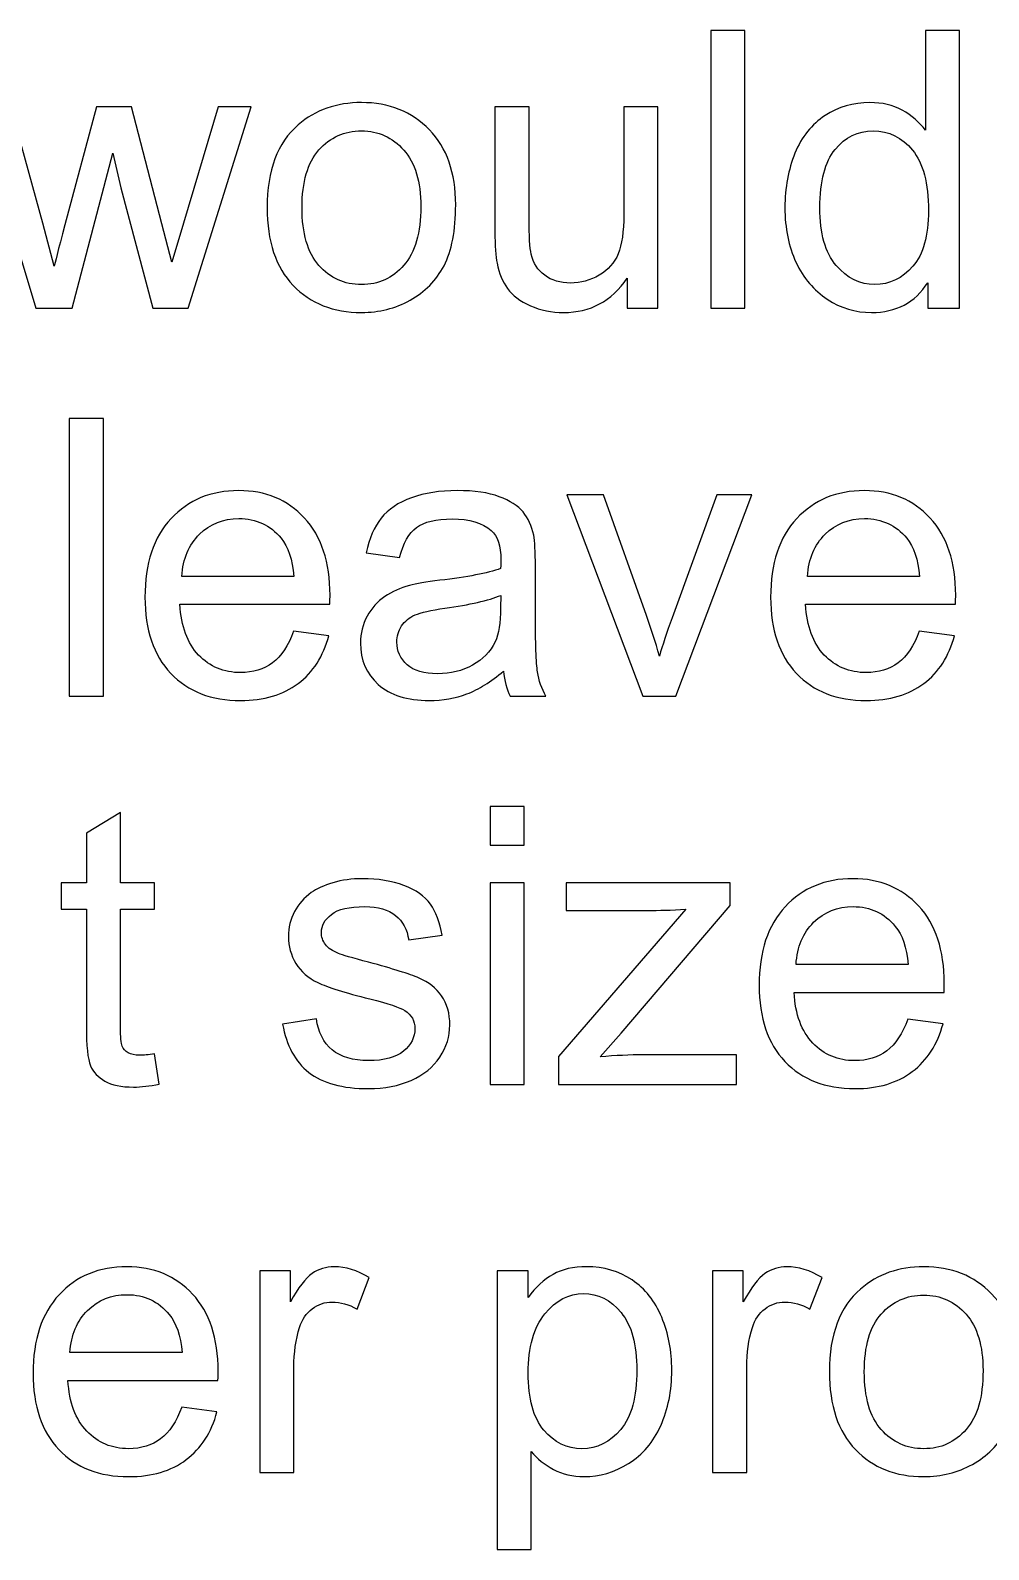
# Model space of a CAD drawing. Header units: centimetres. Extents: x -30.6 to 14.2, y -21.2 to 7.4.
# Drawn here: x -22.666 to -21.751, y 0.836 to 2.286 of the extents above; entities that cross this region are included whole.
import ezdxf

# ---------------------------------------------------------------- set-up
doc = ezdxf.new("R2010")
doc.units = ezdxf.units.CM
doc.header["$MEASUREMENT"] = 0
doc.layers.add('Layer 1', color=7, linetype='Continuous')

msp = doc.modelspace()

# ---------------------------------------------------------------- linework, layer by layer
at = {"layer": 'Layer 1'}
for points, knots in [([(-22.01624, 2.02127), (-22.01624, 2.02127), (-22.01624, 2.28649), (-22.01624, 2.28649), (-22.01624, 2.28649), (-22.01624, 2.28649), (-21.98365, 2.28649), (-21.98365, 2.28649), (-21.98365, 2.28649), (-21.98365, 2.28649), (-21.98365, 2.02127), (-21.98365, 2.02127), (-21.98365, 2.02127), (-21.98365, 2.02127), (-22.01624, 2.02127), (-22.01624, 2.02127)], [0, 0, 0, 0, 0.2, 0.2, 0.2, 0.2, 0.4, 0.4, 0.4, 0.4, 0.6, 0.6, 0.6, 0.6, 1, 1, 1, 1]), ([(-21.80912, 2.02127), (-21.80912, 2.02127), (-21.80912, 2.04566), (-21.80912, 2.04566), (-21.80912, 2.04566), (-21.82128, 2.0267), (-21.83919, 2.0172), (-21.86283, 2.0172), (-21.86283, 2.0172), (-21.87814, 2.0172), (-21.89222, 2.02139), (-21.905, 2.02985), (-21.905, 2.02985), (-21.91784, 2.03825), (-21.92778, 2.05004), (-21.93488, 2.0651), (-21.93488, 2.0651), (-21.94192, 2.08023), (-21.94544, 2.09758), (-21.94544, 2.11721), (-21.94544, 2.11721), (-21.94544, 2.13635), (-21.94223, 2.1537), (-21.93587, 2.16931), (-21.93587, 2.16931), (-21.92945, 2.18487), (-21.91988, 2.19685), (-21.9071, 2.20512), (-21.9071, 2.20512), (-21.89438, 2.21346), (-21.88006, 2.21759), (-21.86431, 2.21759), (-21.86431, 2.21759), (-21.85271, 2.21759), (-21.8424, 2.21512), (-21.83338, 2.21025), (-21.83338, 2.21025), (-21.82437, 2.20537), (-21.81702, 2.19895), (-21.81134, 2.19111), (-21.81134, 2.19111), (-21.81134, 2.19111), (-21.81134, 2.28649), (-21.81134, 2.28649), (-21.81134, 2.28649), (-21.81134, 2.28649), (-21.77875, 2.28649), (-21.77875, 2.28649), (-21.77875, 2.28649), (-21.77875, 2.28649), (-21.77875, 2.02127), (-21.77875, 2.02127), (-21.77875, 2.02127), (-21.77875, 2.02127), (-21.80912, 2.02127), (-21.80912, 2.02127)], [0, 0, 0, 0, 0.0666667, 0.0666667, 0.0666667, 0.0666667, 0.1333333, 0.1333333, 0.1333333, 0.1333333, 0.2, 0.2, 0.2, 0.2, 0.2666667, 0.2666667, 0.2666667, 0.2666667, 0.3333333, 0.3333333, 0.3333333, 0.3333333, 0.4, 0.4, 0.4, 0.4, 0.4666667, 0.4666667, 0.4666667, 0.4666667, 0.5333333, 0.5333333, 0.5333333, 0.5333333, 0.6, 0.6, 0.6, 0.6, 0.6666667, 0.6666667, 0.6666667, 0.6666667, 0.7333333, 0.7333333, 0.7333333, 0.7333333, 0.8, 0.8, 0.8, 0.8, 0.8666667, 0.8666667, 0.8666667, 0.8666667, 1, 1, 1, 1]), ([(-22.66047, 2.02127), (-22.66047, 2.02127), (-22.71856, 2.21352), (-22.71856, 2.21352), (-22.71856, 2.21352), (-22.71856, 2.21352), (-22.68449, 2.21352), (-22.68449, 2.21352), (-22.68449, 2.21352), (-22.68449, 2.21352), (-22.6538, 2.10258), (-22.6538, 2.10258), (-22.6538, 2.10258), (-22.6538, 2.10258), (-22.64294, 2.06128), (-22.64294, 2.06128), (-22.64294, 2.06128), (-22.6425, 2.06331), (-22.63917, 2.07652), (-22.633, 2.10091), (-22.633, 2.10091), (-22.633, 2.10091), (-22.60256, 2.21352), (-22.60256, 2.21352), (-22.60256, 2.21352), (-22.60256, 2.21352), (-22.56916, 2.21352), (-22.56916, 2.21352), (-22.56916, 2.21352), (-22.56916, 2.21352), (-22.54021, 2.1019), (-22.54021, 2.1019), (-22.54021, 2.1019), (-22.54021, 2.1019), (-22.53076, 2.06529), (-22.53076, 2.06529), (-22.53076, 2.06529), (-22.53076, 2.06529), (-22.51971, 2.10239), (-22.51971, 2.10239), (-22.51971, 2.10239), (-22.51971, 2.10239), (-22.4865, 2.21352), (-22.4865, 2.21352), (-22.4865, 2.21352), (-22.4865, 2.21352), (-22.45482, 2.21352), (-22.45482, 2.21352), (-22.45482, 2.21352), (-22.45482, 2.21352), (-22.51514, 2.02127), (-22.51514, 2.02127), (-22.51514, 2.02127), (-22.51514, 2.02127), (-22.54885, 2.02127), (-22.54885, 2.02127), (-22.54885, 2.02127), (-22.54885, 2.02127), (-22.57935, 2.13629), (-22.57935, 2.13629), (-22.57935, 2.13629), (-22.57935, 2.13629), (-22.58706, 2.16919), (-22.58706, 2.16919), (-22.58706, 2.16919), (-22.58706, 2.16919), (-22.62596, 2.02127), (-22.62596, 2.02127), (-22.62596, 2.02127), (-22.62596, 2.02127), (-22.66047, 2.02127), (-22.66047, 2.02127)], [0, 0, 0, 0, 0.0526316, 0.0526316, 0.0526316, 0.0526316, 0.1052632, 0.1052632, 0.1052632, 0.1052632, 0.1578947, 0.1578947, 0.1578947, 0.1578947, 0.2105263, 0.2105263, 0.2105263, 0.2105263, 0.2631579, 0.2631579, 0.2631579, 0.2631579, 0.3157895, 0.3157895, 0.3157895, 0.3157895, 0.3684211, 0.3684211, 0.3684211, 0.3684211, 0.4210526, 0.4210526, 0.4210526, 0.4210526, 0.4736842, 0.4736842, 0.4736842, 0.4736842, 0.5263158, 0.5263158, 0.5263158, 0.5263158, 0.5789474, 0.5789474, 0.5789474, 0.5789474, 0.6315789, 0.6315789, 0.6315789, 0.6315789, 0.6842105, 0.6842105, 0.6842105, 0.6842105, 0.7368421, 0.7368421, 0.7368421, 0.7368421, 0.7894737, 0.7894737, 0.7894737, 0.7894737, 0.8421053, 0.8421053, 0.8421053, 0.8421053, 0.8947368, 0.8947368, 0.8947368, 0.8947368, 1, 1, 1, 1]), ([(-22.43977, 2.11739), (-22.43977, 2.15289), (-22.42989, 2.17919), (-22.41007, 2.19629), (-22.41007, 2.19629), (-22.39359, 2.21049), (-22.3734, 2.21759), (-22.34963, 2.21759), (-22.34963, 2.21759), (-22.32327, 2.21759), (-22.30166, 2.20895), (-22.28487, 2.19166), (-22.28487, 2.19166), (-22.26814, 2.17444), (-22.25974, 2.15055), (-22.25974, 2.12011), (-22.25974, 2.12011), (-22.25974, 2.09542), (-22.26345, 2.07603), (-22.27085, 2.06189), (-22.27085, 2.06189), (-22.27826, 2.04776), (-22.28907, 2.03677), (-22.30327, 2.02893), (-22.30327, 2.02893), (-22.3174, 2.02108), (-22.3329, 2.0172), (-22.34963, 2.0172), (-22.34963, 2.0172), (-22.37655, 2.0172), (-22.39828, 2.02578), (-22.41489, 2.043), (-22.41489, 2.043), (-22.43149, 2.06023), (-22.43977, 2.08504), (-22.43977, 2.11739)], [0, 0, 0, 0, 0.1, 0.1, 0.1, 0.1, 0.2, 0.2, 0.2, 0.2, 0.3, 0.3, 0.3, 0.3, 0.4, 0.4, 0.4, 0.4, 0.5, 0.5, 0.5, 0.5, 0.6, 0.6, 0.6, 0.6, 0.7, 0.7, 0.7, 0.7, 0.8, 0.8, 0.8, 0.8, 1, 1, 1, 1]), ([(-22.09595, 2.02127), (-22.09595, 2.02127), (-22.09595, 2.04985), (-22.09595, 2.04985), (-22.09595, 2.04985), (-22.11089, 2.02806), (-22.13114, 2.0172), (-22.15676, 2.0172), (-22.15676, 2.0172), (-22.16806, 2.0172), (-22.17862, 2.01936), (-22.18843, 2.02368), (-22.18843, 2.02368), (-22.19825, 2.02806), (-22.20553, 2.03349), (-22.21029, 2.04004), (-22.21029, 2.04004), (-22.21504, 2.04664), (-22.21837, 2.05467), (-22.22029, 2.06418), (-22.22029, 2.06418), (-22.22158, 2.0706), (-22.22226, 2.08072), (-22.22226, 2.09455), (-22.22226, 2.09455), (-22.22226, 2.09455), (-22.22226, 2.21352), (-22.22226, 2.21352), (-22.22226, 2.21352), (-22.22226, 2.21352), (-22.18967, 2.21352), (-22.18967, 2.21352), (-22.18967, 2.21352), (-22.18967, 2.21352), (-22.18967, 2.10715), (-22.18967, 2.10715), (-22.18967, 2.10715), (-22.18967, 2.09017), (-22.18899, 2.07869), (-22.18769, 2.07282), (-22.18769, 2.07282), (-22.18565, 2.06424), (-22.18133, 2.05757), (-22.17466, 2.05269), (-22.17466, 2.05269), (-22.16806, 2.04782), (-22.15991, 2.04535), (-22.15015, 2.04535), (-22.15015, 2.04535), (-22.1404, 2.04535), (-22.13126, 2.04782), (-22.12274, 2.05282), (-22.12274, 2.05282), (-22.11422, 2.05782), (-22.10817, 2.06467), (-22.10459, 2.07325), (-22.10459, 2.07325), (-22.10107, 2.08183), (-22.09928, 2.09437), (-22.09928, 2.11073), (-22.09928, 2.11073), (-22.09928, 2.11073), (-22.09928, 2.21352), (-22.09928, 2.21352), (-22.09928, 2.21352), (-22.09928, 2.21352), (-22.06669, 2.21352), (-22.06669, 2.21352), (-22.06669, 2.21352), (-22.06669, 2.21352), (-22.06669, 2.02127), (-22.06669, 2.02127), (-22.06669, 2.02127), (-22.06669, 2.02127), (-22.09595, 2.02127), (-22.09595, 2.02127)], [0, 0, 0, 0, 0.05, 0.05, 0.05, 0.05, 0.1, 0.1, 0.1, 0.1, 0.15, 0.15, 0.15, 0.15, 0.2, 0.2, 0.2, 0.2, 0.25, 0.25, 0.25, 0.25, 0.3, 0.3, 0.3, 0.3, 0.35, 0.35, 0.35, 0.35, 0.4, 0.4, 0.4, 0.4, 0.45, 0.45, 0.45, 0.45, 0.5, 0.5, 0.5, 0.5, 0.55, 0.55, 0.55, 0.55, 0.6, 0.6, 0.6, 0.6, 0.65, 0.65, 0.65, 0.65, 0.7, 0.7, 0.7, 0.7, 0.75, 0.75, 0.75, 0.75, 0.8, 0.8, 0.8, 0.8, 0.85, 0.85, 0.85, 0.85, 0.9, 0.9, 0.9, 0.9, 1, 1, 1, 1]), ([(-22.40643, 2.11733), (-22.40643, 2.09276), (-22.40106, 2.07436), (-22.39032, 2.0622), (-22.39032, 2.0622), (-22.37951, 2.04998), (-22.36599, 2.04387), (-22.34963, 2.04387), (-22.34963, 2.04387), (-22.33346, 2.04387), (-22.32, 2.04998), (-22.30919, 2.06226), (-22.30919, 2.06226), (-22.29845, 2.07455), (-22.29308, 2.09325), (-22.29308, 2.11838), (-22.29308, 2.11838), (-22.29308, 2.14209), (-22.29851, 2.16005), (-22.30932, 2.17222), (-22.30932, 2.17222), (-22.32012, 2.18444), (-22.33358, 2.19055), (-22.34963, 2.19055), (-22.34963, 2.19055), (-22.36599, 2.19055), (-22.37951, 2.1845), (-22.39032, 2.17234), (-22.39032, 2.17234), (-22.40106, 2.16018), (-22.40643, 2.14184), (-22.40643, 2.11733)], [0, 0, 0, 0, 0.1111111, 0.1111111, 0.1111111, 0.1111111, 0.2222222, 0.2222222, 0.2222222, 0.2222222, 0.3333333, 0.3333333, 0.3333333, 0.3333333, 0.4444444, 0.4444444, 0.4444444, 0.4444444, 0.5555556, 0.5555556, 0.5555556, 0.5555556, 0.6666667, 0.6666667, 0.6666667, 0.6666667, 0.7777778, 0.7777778, 0.7777778, 0.7777778, 1, 1, 1, 1]), ([(-21.9121, 2.11715), (-21.9121, 2.09258), (-21.90691, 2.07424), (-21.89648, 2.06208), (-21.89648, 2.06208), (-21.88611, 2.04992), (-21.87382, 2.04387), (-21.85968, 2.04387), (-21.85968, 2.04387), (-21.84542, 2.04387), (-21.83332, 2.04967), (-21.82332, 2.06128), (-21.82332, 2.06128), (-21.81338, 2.07288), (-21.80838, 2.0906), (-21.80838, 2.11443), (-21.80838, 2.11443), (-21.80838, 2.14061), (-21.81344, 2.15987), (-21.82363, 2.17215), (-21.82363, 2.17215), (-21.83375, 2.18444), (-21.84629, 2.19055), (-21.86117, 2.19055), (-21.86117, 2.19055), (-21.87567, 2.19055), (-21.88777, 2.18469), (-21.89753, 2.1729), (-21.89753, 2.1729), (-21.90722, 2.1611), (-21.9121, 2.14252), (-21.9121, 2.11715)], [0, 0, 0, 0, 0.1111111, 0.1111111, 0.1111111, 0.1111111, 0.2222222, 0.2222222, 0.2222222, 0.2222222, 0.3333333, 0.3333333, 0.3333333, 0.3333333, 0.4444444, 0.4444444, 0.4444444, 0.4444444, 0.5555556, 0.5555556, 0.5555556, 0.5555556, 0.6666667, 0.6666667, 0.6666667, 0.6666667, 0.7777778, 0.7777778, 0.7777778, 0.7777778, 1, 1, 1, 1]), ([(-22.62865, 1.65085), (-22.62865, 1.65085), (-22.62865, 1.91607), (-22.62865, 1.91607), (-22.62865, 1.91607), (-22.62865, 1.91607), (-22.59606, 1.91607), (-22.59606, 1.91607), (-22.59606, 1.91607), (-22.59606, 1.91607), (-22.59606, 1.65085), (-22.59606, 1.65085), (-22.59606, 1.65085), (-22.59606, 1.65085), (-22.62865, 1.65085), (-22.62865, 1.65085)], [0, 0, 0, 0, 0.2, 0.2, 0.2, 0.2, 0.4, 0.4, 0.4, 0.4, 0.6, 0.6, 0.6, 0.6, 1, 1, 1, 1]), ([(-22.41449, 1.71308), (-22.41449, 1.71308), (-22.38079, 1.70864), (-22.38079, 1.70864), (-22.38079, 1.70864), (-22.38603, 1.68906), (-22.39585, 1.67382), (-22.41017, 1.66301), (-22.41017, 1.66301), (-22.42449, 1.65221), (-22.44277, 1.64678), (-22.46506, 1.64678), (-22.46506, 1.64678), (-22.49308, 1.64678), (-22.51531, 1.65542), (-22.53173, 1.6727), (-22.53173, 1.6727), (-22.54815, 1.68993), (-22.55636, 1.71419), (-22.55636, 1.74537), (-22.55636, 1.74537), (-22.55636, 1.7776), (-22.54809, 1.80266), (-22.53148, 1.82044), (-22.53148, 1.82044), (-22.51488, 1.83828), (-22.49333, 1.84717), (-22.46685, 1.84717), (-22.46685, 1.84717), (-22.44123, 1.84717), (-22.4203, 1.83847), (-22.40406, 1.821), (-22.40406, 1.821), (-22.38782, 1.80352), (-22.37967, 1.77895), (-22.37967, 1.74728), (-22.37967, 1.74728), (-22.37967, 1.74537), (-22.37974, 1.74247), (-22.37986, 1.73864), (-22.37986, 1.73864), (-22.37986, 1.73864), (-22.52303, 1.73864), (-22.52303, 1.73864), (-22.52303, 1.73864), (-22.52179, 1.71759), (-22.51587, 1.70141), (-22.50512, 1.69024), (-22.50512, 1.69024), (-22.49444, 1.67906), (-22.48105, 1.67345), (-22.46506, 1.67345), (-22.46506, 1.67345), (-22.45314, 1.67345), (-22.44295, 1.67659), (-22.43456, 1.68289), (-22.43456, 1.68289), (-22.4261, 1.68919), (-22.41943, 1.69925), (-22.41449, 1.71308)], [0, 0, 0, 0, 0.0625, 0.0625, 0.0625, 0.0625, 0.125, 0.125, 0.125, 0.125, 0.1875, 0.1875, 0.1875, 0.1875, 0.25, 0.25, 0.25, 0.25, 0.3125, 0.3125, 0.3125, 0.3125, 0.375, 0.375, 0.375, 0.375, 0.4375, 0.4375, 0.4375, 0.4375, 0.5, 0.5, 0.5, 0.5, 0.5625, 0.5625, 0.5625, 0.5625, 0.625, 0.625, 0.625, 0.625, 0.6875, 0.6875, 0.6875, 0.6875, 0.75, 0.75, 0.75, 0.75, 0.8125, 0.8125, 0.8125, 0.8125, 0.875, 0.875, 0.875, 0.875, 1, 1, 1, 1]), ([(-22.21403, 1.67493), (-22.22613, 1.66462), (-22.2378, 1.65739), (-22.24897, 1.65313), (-22.24897, 1.65313), (-22.26015, 1.64887), (-22.27212, 1.64678), (-22.28497, 1.64678), (-22.28497, 1.64678), (-22.30608, 1.64678), (-22.32232, 1.6519), (-22.33368, 1.66221), (-22.33368, 1.66221), (-22.34504, 1.67246), (-22.35071, 1.68561), (-22.35071, 1.7016), (-22.35071, 1.7016), (-22.35071, 1.71098), (-22.34855, 1.71956), (-22.34429, 1.72734), (-22.34429, 1.72734), (-22.33997, 1.73512), (-22.33435, 1.74129), (-22.32744, 1.74599), (-22.32744, 1.74599), (-22.32046, 1.75068), (-22.31269, 1.75426), (-22.30398, 1.75667), (-22.30398, 1.75667), (-22.29756, 1.75833), (-22.28787, 1.75994), (-22.27496, 1.76154), (-22.27496, 1.76154), (-22.24866, 1.76463), (-22.22922, 1.7684), (-22.21681, 1.77272), (-22.21681, 1.77272), (-22.21668, 1.77716), (-22.21662, 1.78), (-22.21662, 1.78118), (-22.21662, 1.78118), (-22.21662, 1.79439), (-22.21971, 1.80371), (-22.22588, 1.80914), (-22.22588, 1.80914), (-22.23422, 1.81649), (-22.24663, 1.82013), (-22.26305, 1.82013), (-22.26305, 1.82013), (-22.27842, 1.82013), (-22.28978, 1.81742), (-22.29707, 1.81204), (-22.29707, 1.81204), (-22.30441, 1.80667), (-22.30978, 1.79717), (-22.3133, 1.78346), (-22.3133, 1.78346), (-22.3133, 1.78346), (-22.34516, 1.78791), (-22.34516, 1.78791), (-22.34516, 1.78791), (-22.34226, 1.80155), (-22.3375, 1.8126), (-22.33084, 1.821), (-22.33084, 1.821), (-22.32417, 1.82939), (-22.31454, 1.83581), (-22.30194, 1.84038), (-22.30194, 1.84038), (-22.28941, 1.84489), (-22.27478, 1.84717), (-22.25823, 1.84717), (-22.25823, 1.84717), (-22.24181, 1.84717), (-22.22841, 1.84526), (-22.2181, 1.84137), (-22.2181, 1.84137), (-22.20786, 1.83748), (-22.20026, 1.83266), (-22.19545, 1.8268), (-22.19545, 1.8268), (-22.19063, 1.82093), (-22.18724, 1.81353), (-22.18526, 1.80457), (-22.18526, 1.80457), (-22.18421, 1.79902), (-22.18366, 1.78902), (-22.18366, 1.77463), (-22.18366, 1.77463), (-22.18366, 1.77463), (-22.18366, 1.73142), (-22.18366, 1.73142), (-22.18366, 1.73142), (-22.18366, 1.70123), (-22.18298, 1.68215), (-22.18162, 1.67406), (-22.18162, 1.67406), (-22.18032, 1.66598), (-22.17761, 1.65826), (-22.17365, 1.65085), (-22.17365, 1.65085), (-22.17365, 1.65085), (-22.20773, 1.65085), (-22.20773, 1.65085), (-22.20773, 1.65085), (-22.211, 1.6577), (-22.2131, 1.66573), (-22.21403, 1.67493)], [0, 0, 0, 0, 0.0357143, 0.0357143, 0.0357143, 0.0357143, 0.0714286, 0.0714286, 0.0714286, 0.0714286, 0.1071429, 0.1071429, 0.1071429, 0.1071429, 0.1428571, 0.1428571, 0.1428571, 0.1428571, 0.1785714, 0.1785714, 0.1785714, 0.1785714, 0.2142857, 0.2142857, 0.2142857, 0.2142857, 0.25, 0.25, 0.25, 0.25, 0.2857143, 0.2857143, 0.2857143, 0.2857143, 0.3214286, 0.3214286, 0.3214286, 0.3214286, 0.3571429, 0.3571429, 0.3571429, 0.3571429, 0.3928571, 0.3928571, 0.3928571, 0.3928571, 0.4285714, 0.4285714, 0.4285714, 0.4285714, 0.4642857, 0.4642857, 0.4642857, 0.4642857, 0.5, 0.5, 0.5, 0.5, 0.5357143, 0.5357143, 0.5357143, 0.5357143, 0.5714286, 0.5714286, 0.5714286, 0.5714286, 0.6071429, 0.6071429, 0.6071429, 0.6071429, 0.6428571, 0.6428571, 0.6428571, 0.6428571, 0.6785714, 0.6785714, 0.6785714, 0.6785714, 0.7142857, 0.7142857, 0.7142857, 0.7142857, 0.75, 0.75, 0.75, 0.75, 0.7857143, 0.7857143, 0.7857143, 0.7857143, 0.8214286, 0.8214286, 0.8214286, 0.8214286, 0.8571429, 0.8571429, 0.8571429, 0.8571429, 0.8928571, 0.8928571, 0.8928571, 0.8928571, 0.9285714, 0.9285714, 0.9285714, 0.9285714, 1, 1, 1, 1]), ([(-22.08104, 1.65085), (-22.08104, 1.65085), (-22.15358, 1.8431), (-22.15358, 1.8431), (-22.15358, 1.8431), (-22.15358, 1.8431), (-22.1187, 1.8431), (-22.1187, 1.8431), (-22.1187, 1.8431), (-22.1187, 1.8431), (-22.07759, 1.72796), (-22.07759, 1.72796), (-22.07759, 1.72796), (-22.07314, 1.71555), (-22.06901, 1.70265), (-22.06524, 1.68925), (-22.06524, 1.68925), (-22.06234, 1.69938), (-22.05833, 1.71154), (-22.05308, 1.7258), (-22.05308, 1.7258), (-22.05308, 1.7258), (-22.01036, 1.8431), (-22.01036, 1.8431), (-22.01036, 1.8431), (-22.01036, 1.8431), (-21.97689, 1.8431), (-21.97689, 1.8431), (-21.97689, 1.8431), (-21.97689, 1.8431), (-22.04968, 1.65085), (-22.04968, 1.65085), (-22.04968, 1.65085), (-22.04968, 1.65085), (-22.08104, 1.65085), (-22.08104, 1.65085)], [0, 0, 0, 0, 0.1, 0.1, 0.1, 0.1, 0.2, 0.2, 0.2, 0.2, 0.3, 0.3, 0.3, 0.3, 0.4, 0.4, 0.4, 0.4, 0.5, 0.5, 0.5, 0.5, 0.6, 0.6, 0.6, 0.6, 0.7, 0.7, 0.7, 0.7, 0.8, 0.8, 0.8, 0.8, 1, 1, 1, 1]), ([(-21.81724, 1.71308), (-21.81724, 1.71308), (-21.78354, 1.70864), (-21.78354, 1.70864), (-21.78354, 1.70864), (-21.78878, 1.68906), (-21.7986, 1.67382), (-21.81292, 1.66301), (-21.81292, 1.66301), (-21.82724, 1.65221), (-21.84552, 1.64678), (-21.86781, 1.64678), (-21.86781, 1.64678), (-21.89583, 1.64678), (-21.91806, 1.65542), (-21.93448, 1.6727), (-21.93448, 1.6727), (-21.9509, 1.68993), (-21.95911, 1.71419), (-21.95911, 1.74537), (-21.95911, 1.74537), (-21.95911, 1.7776), (-21.95084, 1.80266), (-21.93423, 1.82044), (-21.93423, 1.82044), (-21.91763, 1.83828), (-21.89608, 1.84717), (-21.8696, 1.84717), (-21.8696, 1.84717), (-21.84398, 1.84717), (-21.82305, 1.83847), (-21.80681, 1.821), (-21.80681, 1.821), (-21.79057, 1.80352), (-21.78242, 1.77895), (-21.78242, 1.74728), (-21.78242, 1.74728), (-21.78242, 1.74537), (-21.78249, 1.74247), (-21.78261, 1.73864), (-21.78261, 1.73864), (-21.78261, 1.73864), (-21.92578, 1.73864), (-21.92578, 1.73864), (-21.92578, 1.73864), (-21.92454, 1.71759), (-21.91862, 1.70141), (-21.90787, 1.69024), (-21.90787, 1.69024), (-21.89719, 1.67906), (-21.8838, 1.67345), (-21.86781, 1.67345), (-21.86781, 1.67345), (-21.85589, 1.67345), (-21.8457, 1.67659), (-21.83731, 1.68289), (-21.83731, 1.68289), (-21.82885, 1.68919), (-21.82218, 1.69925), (-21.81724, 1.71308)], [0, 0, 0, 0, 0.0625, 0.0625, 0.0625, 0.0625, 0.125, 0.125, 0.125, 0.125, 0.1875, 0.1875, 0.1875, 0.1875, 0.25, 0.25, 0.25, 0.25, 0.3125, 0.3125, 0.3125, 0.3125, 0.375, 0.375, 0.375, 0.375, 0.4375, 0.4375, 0.4375, 0.4375, 0.5, 0.5, 0.5, 0.5, 0.5625, 0.5625, 0.5625, 0.5625, 0.625, 0.625, 0.625, 0.625, 0.6875, 0.6875, 0.6875, 0.6875, 0.75, 0.75, 0.75, 0.75, 0.8125, 0.8125, 0.8125, 0.8125, 0.875, 0.875, 0.875, 0.875, 1, 1, 1, 1]), ([(-22.52117, 1.76531), (-22.52117, 1.76531), (-22.41412, 1.76531), (-22.41412, 1.76531), (-22.41412, 1.76531), (-22.41554, 1.78148), (-22.41968, 1.79359), (-22.42641, 1.80167), (-22.42641, 1.80167), (-22.43672, 1.81421), (-22.45018, 1.8205), (-22.46666, 1.8205), (-22.46666, 1.8205), (-22.4816, 1.8205), (-22.49413, 1.8155), (-22.50432, 1.8055), (-22.50432, 1.8055), (-22.51445, 1.7955), (-22.52006, 1.7821), (-22.52117, 1.76531)], [0, 0, 0, 0, 0.1666667, 0.1666667, 0.1666667, 0.1666667, 0.3333333, 0.3333333, 0.3333333, 0.3333333, 0.5, 0.5, 0.5, 0.5, 0.6666667, 0.6666667, 0.6666667, 0.6666667, 1, 1, 1, 1]), ([(-21.92392, 1.76531), (-21.92392, 1.76531), (-21.81687, 1.76531), (-21.81687, 1.76531), (-21.81687, 1.76531), (-21.81829, 1.78148), (-21.82243, 1.79359), (-21.82916, 1.80167), (-21.82916, 1.80167), (-21.83947, 1.81421), (-21.85293, 1.8205), (-21.86941, 1.8205), (-21.86941, 1.8205), (-21.88435, 1.8205), (-21.89688, 1.8155), (-21.90707, 1.8055), (-21.90707, 1.8055), (-21.9172, 1.7955), (-21.92281, 1.7821), (-21.92392, 1.76531)], [0, 0, 0, 0, 0.1666667, 0.1666667, 0.1666667, 0.1666667, 0.3333333, 0.3333333, 0.3333333, 0.3333333, 0.5, 0.5, 0.5, 0.5, 0.6666667, 0.6666667, 0.6666667, 0.6666667, 1, 1, 1, 1]), ([(-22.21662, 1.74716), (-22.22848, 1.74234), (-22.24626, 1.73827), (-22.26996, 1.73494), (-22.26996, 1.73494), (-22.28342, 1.73302), (-22.29293, 1.73086), (-22.29849, 1.72845), (-22.29849, 1.72845), (-22.30404, 1.72605), (-22.3083, 1.72253), (-22.31133, 1.71796), (-22.31133, 1.71796), (-22.31435, 1.71333), (-22.3159, 1.7082), (-22.3159, 1.70252), (-22.3159, 1.70252), (-22.3159, 1.69394), (-22.31262, 1.68672), (-22.30602, 1.68098), (-22.30602, 1.68098), (-22.29941, 1.67524), (-22.28978, 1.67233), (-22.27712, 1.67233), (-22.27712, 1.67233), (-22.26459, 1.67233), (-22.25342, 1.67505), (-22.2436, 1.68055), (-22.2436, 1.68055), (-22.23385, 1.68598), (-22.22662, 1.69345), (-22.22206, 1.70289), (-22.22206, 1.70289), (-22.21854, 1.71024), (-22.21681, 1.72104), (-22.21681, 1.73531), (-22.21681, 1.73531), (-22.21681, 1.73531), (-22.21662, 1.74716), (-22.21662, 1.74716)], [0, 0, 0, 0, 0.0909091, 0.0909091, 0.0909091, 0.0909091, 0.1818182, 0.1818182, 0.1818182, 0.1818182, 0.2727273, 0.2727273, 0.2727273, 0.2727273, 0.3636364, 0.3636364, 0.3636364, 0.3636364, 0.4545455, 0.4545455, 0.4545455, 0.4545455, 0.5454545, 0.5454545, 0.5454545, 0.5454545, 0.6363636, 0.6363636, 0.6363636, 0.6363636, 0.7272727, 0.7272727, 0.7272727, 0.7272727, 0.8181818, 0.8181818, 0.8181818, 0.8181818, 1, 1, 1, 1]), ([(-22.54711, 1.30951), (-22.54711, 1.30951), (-22.54267, 1.28074), (-22.54267, 1.28074), (-22.54267, 1.28074), (-22.5518, 1.27882), (-22.56002, 1.27784), (-22.56718, 1.27784), (-22.56718, 1.27784), (-22.57897, 1.27784), (-22.58811, 1.27969), (-22.59465, 1.28346), (-22.59465, 1.28346), (-22.60113, 1.28722), (-22.6057, 1.2921), (-22.60835, 1.29821), (-22.60835, 1.29821), (-22.61101, 1.30432), (-22.61231, 1.31716), (-22.61231, 1.33673), (-22.61231, 1.33673), (-22.61231, 1.33673), (-22.61231, 1.44749), (-22.61231, 1.44749), (-22.61231, 1.44749), (-22.61231, 1.44749), (-22.63638, 1.44749), (-22.63638, 1.44749), (-22.63638, 1.44749), (-22.63638, 1.44749), (-22.63638, 1.47268), (-22.63638, 1.47268), (-22.63638, 1.47268), (-22.63638, 1.47268), (-22.61231, 1.47268), (-22.61231, 1.47268), (-22.61231, 1.47268), (-22.61231, 1.47268), (-22.61231, 1.52022), (-22.61231, 1.52022), (-22.61231, 1.52022), (-22.61231, 1.52022), (-22.57971, 1.53979), (-22.57971, 1.53979), (-22.57971, 1.53979), (-22.57971, 1.53979), (-22.57971, 1.47268), (-22.57971, 1.47268), (-22.57971, 1.47268), (-22.57971, 1.47268), (-22.54711, 1.47268), (-22.54711, 1.47268), (-22.54711, 1.47268), (-22.54711, 1.47268), (-22.54711, 1.44749), (-22.54711, 1.44749), (-22.54711, 1.44749), (-22.54711, 1.44749), (-22.57971, 1.44749), (-22.57971, 1.44749), (-22.57971, 1.44749), (-22.57971, 1.44749), (-22.57971, 1.33488), (-22.57971, 1.33488), (-22.57971, 1.33488), (-22.57971, 1.32556), (-22.57915, 1.31957), (-22.57798, 1.31692), (-22.57798, 1.31692), (-22.57687, 1.31426), (-22.57502, 1.31216), (-22.57242, 1.31056), (-22.57242, 1.31056), (-22.56983, 1.30901), (-22.56613, 1.30821), (-22.56131, 1.30821), (-22.56131, 1.30821), (-22.55773, 1.30821), (-22.55298, 1.30864), (-22.54711, 1.30951)], [0, 0, 0, 0, 0.047619, 0.047619, 0.047619, 0.047619, 0.0952381, 0.0952381, 0.0952381, 0.0952381, 0.1428571, 0.1428571, 0.1428571, 0.1428571, 0.1904762, 0.1904762, 0.1904762, 0.1904762, 0.2380952, 0.2380952, 0.2380952, 0.2380952, 0.2857143, 0.2857143, 0.2857143, 0.2857143, 0.3333333, 0.3333333, 0.3333333, 0.3333333, 0.3809524, 0.3809524, 0.3809524, 0.3809524, 0.4285714, 0.4285714, 0.4285714, 0.4285714, 0.4761905, 0.4761905, 0.4761905, 0.4761905, 0.5238095, 0.5238095, 0.5238095, 0.5238095, 0.5714286, 0.5714286, 0.5714286, 0.5714286, 0.6190476, 0.6190476, 0.6190476, 0.6190476, 0.6666667, 0.6666667, 0.6666667, 0.6666667, 0.7142857, 0.7142857, 0.7142857, 0.7142857, 0.7619048, 0.7619048, 0.7619048, 0.7619048, 0.8095238, 0.8095238, 0.8095238, 0.8095238, 0.8571429, 0.8571429, 0.8571429, 0.8571429, 0.9047619, 0.9047619, 0.9047619, 0.9047619, 1, 1, 1, 1]), ([(-22.22681, 1.50861), (-22.22681, 1.50861), (-22.22681, 1.54565), (-22.22681, 1.54565), (-22.22681, 1.54565), (-22.22681, 1.54565), (-22.19422, 1.54565), (-22.19422, 1.54565), (-22.19422, 1.54565), (-22.19422, 1.54565), (-22.19422, 1.50861), (-22.19422, 1.50861), (-22.19422, 1.50861), (-22.19422, 1.50861), (-22.22681, 1.50861), (-22.22681, 1.50861)], [0, 0, 0, 0, 0.2, 0.2, 0.2, 0.2, 0.4, 0.4, 0.4, 0.4, 0.6, 0.6, 0.6, 0.6, 1, 1, 1, 1]), ([(-22.42499, 1.33785), (-22.42499, 1.33785), (-22.39276, 1.34303), (-22.39276, 1.34303), (-22.39276, 1.34303), (-22.39097, 1.33013), (-22.38591, 1.32025), (-22.37763, 1.31334), (-22.37763, 1.31334), (-22.36936, 1.30648), (-22.35776, 1.30303), (-22.34294, 1.30303), (-22.34294, 1.30303), (-22.32794, 1.30303), (-22.31682, 1.30605), (-22.30954, 1.31216), (-22.30954, 1.31216), (-22.30232, 1.31821), (-22.29867, 1.32537), (-22.29867, 1.33359), (-22.29867, 1.33359), (-22.29867, 1.34093), (-22.30195, 1.34674), (-22.30843, 1.35093), (-22.30843, 1.35093), (-22.313, 1.35383), (-22.32411, 1.35748), (-22.34177, 1.36198), (-22.34177, 1.36198), (-22.3656, 1.36797), (-22.38208, 1.37316), (-22.39134, 1.37754), (-22.39134, 1.37754), (-22.40054, 1.38199), (-22.40752, 1.38804), (-22.41227, 1.39582), (-22.41227, 1.39582), (-22.41702, 1.40353), (-22.41943, 1.41211), (-22.41943, 1.4215), (-22.41943, 1.4215), (-22.41943, 1.43008), (-22.41746, 1.43798), (-22.41357, 1.44527), (-22.41357, 1.44527), (-22.40961, 1.45255), (-22.40431, 1.4586), (-22.39758, 1.46342), (-22.39758, 1.46342), (-22.39251, 1.46712), (-22.3856, 1.47027), (-22.37689, 1.47286), (-22.37689, 1.47286), (-22.36813, 1.47546), (-22.35881, 1.47675), (-22.3488, 1.47675), (-22.3488, 1.47675), (-22.33374, 1.47675), (-22.32053, 1.47459), (-22.30917, 1.47021), (-22.30917, 1.47021), (-22.29775, 1.46589), (-22.28935, 1.45996), (-22.28392, 1.45255), (-22.28392, 1.45255), (-22.27855, 1.44508), (-22.27478, 1.43514), (-22.27274, 1.42267), (-22.27274, 1.42267), (-22.27274, 1.42267), (-22.3046, 1.41823), (-22.3046, 1.41823), (-22.3046, 1.41823), (-22.30602, 1.42823), (-22.31022, 1.43607), (-22.31713, 1.44169), (-22.31713, 1.44169), (-22.32405, 1.4473), (-22.3338, 1.45008), (-22.34646, 1.45008), (-22.34646, 1.45008), (-22.36134, 1.45008), (-22.37202, 1.44761), (-22.37838, 1.44267), (-22.37838, 1.44267), (-22.38473, 1.43774), (-22.38794, 1.43193), (-22.38794, 1.42533), (-22.38794, 1.42533), (-22.38794, 1.42113), (-22.38665, 1.4173), (-22.38399, 1.4139), (-22.38399, 1.4139), (-22.38134, 1.41045), (-22.3772, 1.40755), (-22.37152, 1.40526), (-22.37152, 1.40526), (-22.36825, 1.40403), (-22.35874, 1.40125), (-22.34282, 1.39693), (-22.34282, 1.39693), (-22.31985, 1.39082), (-22.3038, 1.38575), (-22.29466, 1.38186), (-22.29466, 1.38186), (-22.28552, 1.37797), (-22.27836, 1.37223), (-22.27318, 1.36482), (-22.27318, 1.36482), (-22.26793, 1.35735), (-22.26534, 1.34809), (-22.26534, 1.33698), (-22.26534, 1.33698), (-22.26534, 1.32618), (-22.26848, 1.31599), (-22.27484, 1.30642), (-22.27484, 1.30642), (-22.2812, 1.29685), (-22.29034, 1.28944), (-22.30225, 1.2842), (-22.30225, 1.2842), (-22.31423, 1.27895), (-22.32775, 1.27636), (-22.34282, 1.27636), (-22.34282, 1.27636), (-22.36776, 1.27636), (-22.38683, 1.28154), (-22.39992, 1.29185), (-22.39992, 1.29185), (-22.41301, 1.30222), (-22.42134, 1.31753), (-22.42499, 1.33785)], [0, 0, 0, 0, 0.0294118, 0.0294118, 0.0294118, 0.0294118, 0.0588235, 0.0588235, 0.0588235, 0.0588235, 0.0882353, 0.0882353, 0.0882353, 0.0882353, 0.1176471, 0.1176471, 0.1176471, 0.1176471, 0.1470588, 0.1470588, 0.1470588, 0.1470588, 0.1764706, 0.1764706, 0.1764706, 0.1764706, 0.2058824, 0.2058824, 0.2058824, 0.2058824, 0.2352941, 0.2352941, 0.2352941, 0.2352941, 0.2647059, 0.2647059, 0.2647059, 0.2647059, 0.2941176, 0.2941176, 0.2941176, 0.2941176, 0.3235294, 0.3235294, 0.3235294, 0.3235294, 0.3529412, 0.3529412, 0.3529412, 0.3529412, 0.3823529, 0.3823529, 0.3823529, 0.3823529, 0.4117647, 0.4117647, 0.4117647, 0.4117647, 0.4411765, 0.4411765, 0.4411765, 0.4411765, 0.4705882, 0.4705882, 0.4705882, 0.4705882, 0.5, 0.5, 0.5, 0.5, 0.5294118, 0.5294118, 0.5294118, 0.5294118, 0.5588235, 0.5588235, 0.5588235, 0.5588235, 0.5882353, 0.5882353, 0.5882353, 0.5882353, 0.6176471, 0.6176471, 0.6176471, 0.6176471, 0.6470588, 0.6470588, 0.6470588, 0.6470588, 0.6764706, 0.6764706, 0.6764706, 0.6764706, 0.7058824, 0.7058824, 0.7058824, 0.7058824, 0.7352941, 0.7352941, 0.7352941, 0.7352941, 0.7647059, 0.7647059, 0.7647059, 0.7647059, 0.7941176, 0.7941176, 0.7941176, 0.7941176, 0.8235294, 0.8235294, 0.8235294, 0.8235294, 0.8529412, 0.8529412, 0.8529412, 0.8529412, 0.8823529, 0.8823529, 0.8823529, 0.8823529, 0.9117647, 0.9117647, 0.9117647, 0.9117647, 0.9411765, 0.9411765, 0.9411765, 0.9411765, 1, 1, 1, 1]), ([(-22.22681, 1.28043), (-22.22681, 1.28043), (-22.22681, 1.47268), (-22.22681, 1.47268), (-22.22681, 1.47268), (-22.22681, 1.47268), (-22.19422, 1.47268), (-22.19422, 1.47268), (-22.19422, 1.47268), (-22.19422, 1.47268), (-22.19422, 1.28043), (-22.19422, 1.28043), (-22.19422, 1.28043), (-22.19422, 1.28043), (-22.22681, 1.28043), (-22.22681, 1.28043)], [0, 0, 0, 0, 0.2, 0.2, 0.2, 0.2, 0.4, 0.4, 0.4, 0.4, 0.6, 0.6, 0.6, 0.6, 1, 1, 1, 1]), ([(-22.16175, 1.28043), (-22.16175, 1.28043), (-22.16175, 1.30698), (-22.16175, 1.30698), (-22.16175, 1.30698), (-22.16175, 1.30698), (-22.04, 1.44749), (-22.04, 1.44749), (-22.04, 1.44749), (-22.05383, 1.44675), (-22.06599, 1.44638), (-22.07649, 1.44638), (-22.07649, 1.44638), (-22.07649, 1.44638), (-22.15434, 1.44638), (-22.15434, 1.44638), (-22.15434, 1.44638), (-22.15434, 1.44638), (-22.15434, 1.47268), (-22.15434, 1.47268), (-22.15434, 1.47268), (-22.15434, 1.47268), (-21.99765, 1.47268), (-21.99765, 1.47268), (-21.99765, 1.47268), (-21.99765, 1.47268), (-21.99765, 1.45126), (-21.99765, 1.45126), (-21.99765, 1.45126), (-21.99765, 1.45126), (-22.10186, 1.32939), (-22.10186, 1.32939), (-22.10186, 1.32939), (-22.10186, 1.32939), (-22.1218, 1.30673), (-22.1218, 1.30673), (-22.1218, 1.30673), (-22.10717, 1.30796), (-22.09347, 1.30858), (-22.08069, 1.30858), (-22.08069, 1.30858), (-22.08069, 1.30858), (-21.99172, 1.30858), (-21.99172, 1.30858), (-21.99172, 1.30858), (-21.99172, 1.30858), (-21.99172, 1.28043), (-21.99172, 1.28043), (-21.99172, 1.28043), (-21.99172, 1.28043), (-22.16175, 1.28043), (-22.16175, 1.28043)], [0, 0, 0, 0, 0.0714286, 0.0714286, 0.0714286, 0.0714286, 0.1428571, 0.1428571, 0.1428571, 0.1428571, 0.2142857, 0.2142857, 0.2142857, 0.2142857, 0.2857143, 0.2857143, 0.2857143, 0.2857143, 0.3571429, 0.3571429, 0.3571429, 0.3571429, 0.4285714, 0.4285714, 0.4285714, 0.4285714, 0.5, 0.5, 0.5, 0.5, 0.5714286, 0.5714286, 0.5714286, 0.5714286, 0.6428571, 0.6428571, 0.6428571, 0.6428571, 0.7142857, 0.7142857, 0.7142857, 0.7142857, 0.7857143, 0.7857143, 0.7857143, 0.7857143, 0.8571429, 0.8571429, 0.8571429, 0.8571429, 1, 1, 1, 1]), ([(-21.82818, 1.34266), (-21.82818, 1.34266), (-21.79448, 1.33822), (-21.79448, 1.33822), (-21.79448, 1.33822), (-21.79972, 1.31864), (-21.80954, 1.3034), (-21.82386, 1.29259), (-21.82386, 1.29259), (-21.83818, 1.28179), (-21.85646, 1.27636), (-21.87875, 1.27636), (-21.87875, 1.27636), (-21.90677, 1.27636), (-21.929, 1.285), (-21.94542, 1.30228), (-21.94542, 1.30228), (-21.96184, 1.31951), (-21.97005, 1.34377), (-21.97005, 1.37495), (-21.97005, 1.37495), (-21.97005, 1.40718), (-21.96178, 1.43224), (-21.94517, 1.45002), (-21.94517, 1.45002), (-21.92857, 1.46786), (-21.90702, 1.47675), (-21.88054, 1.47675), (-21.88054, 1.47675), (-21.85492, 1.47675), (-21.83399, 1.46805), (-21.81775, 1.45058), (-21.81775, 1.45058), (-21.80151, 1.4331), (-21.79336, 1.40853), (-21.79336, 1.37686), (-21.79336, 1.37686), (-21.79336, 1.37495), (-21.79343, 1.37205), (-21.79355, 1.36822), (-21.79355, 1.36822), (-21.79355, 1.36822), (-21.93672, 1.36822), (-21.93672, 1.36822), (-21.93672, 1.36822), (-21.93548, 1.34717), (-21.92956, 1.33099), (-21.91881, 1.31982), (-21.91881, 1.31982), (-21.90813, 1.30864), (-21.89474, 1.30303), (-21.87875, 1.30303), (-21.87875, 1.30303), (-21.86683, 1.30303), (-21.85664, 1.30617), (-21.84825, 1.31247), (-21.84825, 1.31247), (-21.83979, 1.31877), (-21.83312, 1.32883), (-21.82818, 1.34266)], [0, 0, 0, 0, 0.0625, 0.0625, 0.0625, 0.0625, 0.125, 0.125, 0.125, 0.125, 0.1875, 0.1875, 0.1875, 0.1875, 0.25, 0.25, 0.25, 0.25, 0.3125, 0.3125, 0.3125, 0.3125, 0.375, 0.375, 0.375, 0.375, 0.4375, 0.4375, 0.4375, 0.4375, 0.5, 0.5, 0.5, 0.5, 0.5625, 0.5625, 0.5625, 0.5625, 0.625, 0.625, 0.625, 0.625, 0.6875, 0.6875, 0.6875, 0.6875, 0.75, 0.75, 0.75, 0.75, 0.8125, 0.8125, 0.8125, 0.8125, 0.875, 0.875, 0.875, 0.875, 1, 1, 1, 1]), ([(-21.93486, 1.39489), (-21.93486, 1.39489), (-21.82781, 1.39489), (-21.82781, 1.39489), (-21.82781, 1.39489), (-21.82923, 1.41106), (-21.83337, 1.42317), (-21.8401, 1.43125), (-21.8401, 1.43125), (-21.85041, 1.44379), (-21.86387, 1.45008), (-21.88035, 1.45008), (-21.88035, 1.45008), (-21.89529, 1.45008), (-21.90782, 1.44508), (-21.91801, 1.43508), (-21.91801, 1.43508), (-21.92814, 1.42508), (-21.93375, 1.41168), (-21.93486, 1.39489)], [0, 0, 0, 0, 0.1666667, 0.1666667, 0.1666667, 0.1666667, 0.3333333, 0.3333333, 0.3333333, 0.3333333, 0.5, 0.5, 0.5, 0.5, 0.6666667, 0.6666667, 0.6666667, 0.6666667, 1, 1, 1, 1]), ([(-22.5213, 0.97224), (-22.5213, 0.97224), (-22.4876, 0.9678), (-22.4876, 0.9678), (-22.4876, 0.9678), (-22.49284, 0.94822), (-22.50266, 0.93298), (-22.51698, 0.92217), (-22.51698, 0.92217), (-22.5313, 0.91137), (-22.54958, 0.90594), (-22.57187, 0.90594), (-22.57187, 0.90594), (-22.59989, 0.90594), (-22.62212, 0.91458), (-22.63854, 0.93186), (-22.63854, 0.93186), (-22.65496, 0.94909), (-22.66317, 0.97335), (-22.66317, 1.00453), (-22.66317, 1.00453), (-22.66317, 1.03676), (-22.6549, 1.06182), (-22.63829, 1.0796), (-22.63829, 1.0796), (-22.62169, 1.09744), (-22.60014, 1.10633), (-22.57366, 1.10633), (-22.57366, 1.10633), (-22.54804, 1.10633), (-22.52711, 1.09763), (-22.51087, 1.08016), (-22.51087, 1.08016), (-22.49463, 1.06268), (-22.48648, 1.03811), (-22.48648, 1.00644), (-22.48648, 1.00644), (-22.48648, 1.00453), (-22.48655, 1.00163), (-22.48667, 0.9978), (-22.48667, 0.9978), (-22.48667, 0.9978), (-22.62984, 0.9978), (-22.62984, 0.9978), (-22.62984, 0.9978), (-22.6286, 0.97675), (-22.62268, 0.96057), (-22.61193, 0.9494), (-22.61193, 0.9494), (-22.60125, 0.93822), (-22.58786, 0.93261), (-22.57187, 0.93261), (-22.57187, 0.93261), (-22.55995, 0.93261), (-22.54976, 0.93575), (-22.54137, 0.94205), (-22.54137, 0.94205), (-22.53291, 0.94835), (-22.52624, 0.95841), (-22.5213, 0.97224)], [0, 0, 0, 0, 0.0625, 0.0625, 0.0625, 0.0625, 0.125, 0.125, 0.125, 0.125, 0.1875, 0.1875, 0.1875, 0.1875, 0.25, 0.25, 0.25, 0.25, 0.3125, 0.3125, 0.3125, 0.3125, 0.375, 0.375, 0.375, 0.375, 0.4375, 0.4375, 0.4375, 0.4375, 0.5, 0.5, 0.5, 0.5, 0.5625, 0.5625, 0.5625, 0.5625, 0.625, 0.625, 0.625, 0.625, 0.6875, 0.6875, 0.6875, 0.6875, 0.75, 0.75, 0.75, 0.75, 0.8125, 0.8125, 0.8125, 0.8125, 0.875, 0.875, 0.875, 0.875, 1, 1, 1, 1]), ([(-22.44678, 0.91001), (-22.44678, 0.91001), (-22.44678, 1.10226), (-22.44678, 1.10226), (-22.44678, 1.10226), (-22.44678, 1.10226), (-22.41752, 1.10226), (-22.41752, 1.10226), (-22.41752, 1.10226), (-22.41752, 1.10226), (-22.41752, 1.07281), (-22.41752, 1.07281), (-22.41752, 1.07281), (-22.41005, 1.08645), (-22.40313, 1.09547), (-22.39678, 1.09979), (-22.39678, 1.09979), (-22.39042, 1.10417), (-22.38344, 1.10633), (-22.37585, 1.10633), (-22.37585, 1.10633), (-22.36486, 1.10633), (-22.35368, 1.10288), (-22.34232, 1.09602), (-22.34232, 1.09602), (-22.34232, 1.09602), (-22.35393, 1.06596), (-22.35393, 1.06596), (-22.35393, 1.06596), (-22.36183, 1.0704), (-22.36974, 1.07262), (-22.37764, 1.07262), (-22.37764, 1.07262), (-22.38474, 1.07262), (-22.3911, 1.07046), (-22.39671, 1.0662), (-22.39671, 1.0662), (-22.40233, 1.06194), (-22.40635, 1.05602), (-22.40875, 1.04842), (-22.40875, 1.04842), (-22.4124, 1.03688), (-22.41419, 1.02422), (-22.41419, 1.01046), (-22.41419, 1.01046), (-22.41419, 1.01046), (-22.41419, 0.91001), (-22.41419, 0.91001), (-22.41419, 0.91001), (-22.41419, 0.91001), (-22.44678, 0.91001), (-22.44678, 0.91001)], [0, 0, 0, 0, 0.0714286, 0.0714286, 0.0714286, 0.0714286, 0.1428571, 0.1428571, 0.1428571, 0.1428571, 0.2142857, 0.2142857, 0.2142857, 0.2142857, 0.2857143, 0.2857143, 0.2857143, 0.2857143, 0.3571429, 0.3571429, 0.3571429, 0.3571429, 0.4285714, 0.4285714, 0.4285714, 0.4285714, 0.5, 0.5, 0.5, 0.5, 0.5714286, 0.5714286, 0.5714286, 0.5714286, 0.6428571, 0.6428571, 0.6428571, 0.6428571, 0.7142857, 0.7142857, 0.7142857, 0.7142857, 0.7857143, 0.7857143, 0.7857143, 0.7857143, 0.8571429, 0.8571429, 0.8571429, 0.8571429, 1, 1, 1, 1]), ([(-22.22014, 0.8363), (-22.22014, 0.8363), (-22.22014, 1.10226), (-22.22014, 1.10226), (-22.22014, 1.10226), (-22.22014, 1.10226), (-22.19051, 1.10226), (-22.19051, 1.10226), (-22.19051, 1.10226), (-22.19051, 1.10226), (-22.19051, 1.07701), (-22.19051, 1.07701), (-22.19051, 1.07701), (-22.18353, 1.08676), (-22.17563, 1.09411), (-22.1668, 1.09899), (-22.1668, 1.09899), (-22.15804, 1.10386), (-22.14735, 1.10633), (-22.13482, 1.10633), (-22.13482, 1.10633), (-22.1184, 1.10633), (-22.10395, 1.10213), (-22.09142, 1.09368), (-22.09142, 1.09368), (-22.07889, 1.08528), (-22.06944, 1.07337), (-22.06302, 1.05805), (-22.06302, 1.05805), (-22.05666, 1.04268), (-22.05345, 1.02589), (-22.05345, 1.00755), (-22.05345, 1.00755), (-22.05345, 0.98798), (-22.05697, 0.97033), (-22.06401, 0.95458), (-22.06401, 0.95458), (-22.07105, 0.9389), (-22.0813, 0.92686), (-22.09476, 0.91847), (-22.09476, 0.91847), (-22.10815, 0.91013), (-22.12229, 0.90594), (-22.13711, 0.90594), (-22.13711, 0.90594), (-22.14797, 0.90594), (-22.15773, 0.90822), (-22.16631, 0.91279), (-22.16631, 0.91279), (-22.17495, 0.91736), (-22.18199, 0.9231), (-22.18755, 0.93007), (-22.18755, 0.93007), (-22.18755, 0.93007), (-22.18755, 0.8363), (-22.18755, 0.8363), (-22.18755, 0.8363), (-22.18755, 0.8363), (-22.22014, 0.8363), (-22.22014, 0.8363)], [0, 0, 0, 0, 0.0625, 0.0625, 0.0625, 0.0625, 0.125, 0.125, 0.125, 0.125, 0.1875, 0.1875, 0.1875, 0.1875, 0.25, 0.25, 0.25, 0.25, 0.3125, 0.3125, 0.3125, 0.3125, 0.375, 0.375, 0.375, 0.375, 0.4375, 0.4375, 0.4375, 0.4375, 0.5, 0.5, 0.5, 0.5, 0.5625, 0.5625, 0.5625, 0.5625, 0.625, 0.625, 0.625, 0.625, 0.6875, 0.6875, 0.6875, 0.6875, 0.75, 0.75, 0.75, 0.75, 0.8125, 0.8125, 0.8125, 0.8125, 0.875, 0.875, 0.875, 0.875, 1, 1, 1, 1]), ([(-22.01449, 0.91001), (-22.01449, 0.91001), (-22.01449, 1.10226), (-22.01449, 1.10226), (-22.01449, 1.10226), (-22.01449, 1.10226), (-21.98523, 1.10226), (-21.98523, 1.10226), (-21.98523, 1.10226), (-21.98523, 1.10226), (-21.98523, 1.07281), (-21.98523, 1.07281), (-21.98523, 1.07281), (-21.97776, 1.08645), (-21.97084, 1.09547), (-21.96449, 1.09979), (-21.96449, 1.09979), (-21.95813, 1.10417), (-21.95115, 1.10633), (-21.94356, 1.10633), (-21.94356, 1.10633), (-21.93257, 1.10633), (-21.92139, 1.10288), (-21.91003, 1.09602), (-21.91003, 1.09602), (-21.91003, 1.09602), (-21.92164, 1.06596), (-21.92164, 1.06596), (-21.92164, 1.06596), (-21.92954, 1.0704), (-21.93745, 1.07262), (-21.94535, 1.07262), (-21.94535, 1.07262), (-21.95245, 1.07262), (-21.95881, 1.07046), (-21.96442, 1.0662), (-21.96442, 1.0662), (-21.97004, 1.06194), (-21.97406, 1.05602), (-21.97646, 1.04842), (-21.97646, 1.04842), (-21.98011, 1.03688), (-21.9819, 1.02422), (-21.9819, 1.01046), (-21.9819, 1.01046), (-21.9819, 1.01046), (-21.9819, 0.91001), (-21.9819, 0.91001), (-21.9819, 0.91001), (-21.9819, 0.91001), (-22.01449, 0.91001), (-22.01449, 0.91001)], [0, 0, 0, 0, 0.0714286, 0.0714286, 0.0714286, 0.0714286, 0.1428571, 0.1428571, 0.1428571, 0.1428571, 0.2142857, 0.2142857, 0.2142857, 0.2142857, 0.2857143, 0.2857143, 0.2857143, 0.2857143, 0.3571429, 0.3571429, 0.3571429, 0.3571429, 0.4285714, 0.4285714, 0.4285714, 0.4285714, 0.5, 0.5, 0.5, 0.5, 0.5714286, 0.5714286, 0.5714286, 0.5714286, 0.6428571, 0.6428571, 0.6428571, 0.6428571, 0.7142857, 0.7142857, 0.7142857, 0.7142857, 0.7857143, 0.7857143, 0.7857143, 0.7857143, 0.8571429, 0.8571429, 0.8571429, 0.8571429, 1, 1, 1, 1]), ([(-21.903, 1.00613), (-21.903, 1.04163), (-21.89312, 1.06793), (-21.8733, 1.08503), (-21.8733, 1.08503), (-21.85682, 1.09923), (-21.83663, 1.10633), (-21.81286, 1.10633), (-21.81286, 1.10633), (-21.7865, 1.10633), (-21.76489, 1.09769), (-21.7481, 1.0804), (-21.7481, 1.0804), (-21.73137, 1.06318), (-21.72297, 1.03929), (-21.72297, 1.00885), (-21.72297, 1.00885), (-21.72297, 0.98416), (-21.72668, 0.96477), (-21.73408, 0.95063), (-21.73408, 0.95063), (-21.74149, 0.9365), (-21.7523, 0.92551), (-21.7665, 0.91767), (-21.7665, 0.91767), (-21.78063, 0.90982), (-21.79613, 0.90594), (-21.81286, 0.90594), (-21.81286, 0.90594), (-21.83978, 0.90594), (-21.86151, 0.91452), (-21.87812, 0.93174), (-21.87812, 0.93174), (-21.89472, 0.94897), (-21.903, 0.97378), (-21.903, 1.00613)], [0, 0, 0, 0, 0.1, 0.1, 0.1, 0.1, 0.2, 0.2, 0.2, 0.2, 0.3, 0.3, 0.3, 0.3, 0.4, 0.4, 0.4, 0.4, 0.5, 0.5, 0.5, 0.5, 0.6, 0.6, 0.6, 0.6, 0.7, 0.7, 0.7, 0.7, 0.8, 0.8, 0.8, 0.8, 1, 1, 1, 1]), ([(-22.62798, 1.02447), (-22.62798, 1.02447), (-22.52093, 1.02447), (-22.52093, 1.02447), (-22.52093, 1.02447), (-22.52235, 1.04064), (-22.52649, 1.05275), (-22.53322, 1.06083), (-22.53322, 1.06083), (-22.54353, 1.07337), (-22.55699, 1.07966), (-22.57347, 1.07966), (-22.57347, 1.07966), (-22.58841, 1.07966), (-22.60094, 1.07466), (-22.61113, 1.06466), (-22.61113, 1.06466), (-22.62126, 1.05466), (-22.62687, 1.04126), (-22.62798, 1.02447)], [0, 0, 0, 0, 0.1666667, 0.1666667, 0.1666667, 0.1666667, 0.3333333, 0.3333333, 0.3333333, 0.3333333, 0.5, 0.5, 0.5, 0.5, 0.6666667, 0.6666667, 0.6666667, 0.6666667, 1, 1, 1, 1]), ([(-22.19051, 1.00496), (-22.19051, 0.98033), (-22.18551, 0.96212), (-22.17557, 0.95032), (-22.17557, 0.95032), (-22.16557, 0.93853), (-22.15347, 0.93261), (-22.13927, 0.93261), (-22.13927, 0.93261), (-22.12482, 0.93261), (-22.11247, 0.93872), (-22.10223, 0.95094), (-22.10223, 0.95094), (-22.09192, 0.96317), (-22.08679, 0.98206), (-22.08679, 1.00768), (-22.08679, 1.00768), (-22.08679, 1.03213), (-22.09179, 1.0504), (-22.10185, 1.06256), (-22.10185, 1.06256), (-22.11192, 1.07472), (-22.12389, 1.08077), (-22.13785, 1.08077), (-22.13785, 1.08077), (-22.15168, 1.08077), (-22.1639, 1.07429), (-22.17452, 1.06139), (-22.17452, 1.06139), (-22.1852, 1.04842), (-22.19051, 1.02966), (-22.19051, 1.00496)], [0, 0, 0, 0, 0.1111111, 0.1111111, 0.1111111, 0.1111111, 0.2222222, 0.2222222, 0.2222222, 0.2222222, 0.3333333, 0.3333333, 0.3333333, 0.3333333, 0.4444444, 0.4444444, 0.4444444, 0.4444444, 0.5555556, 0.5555556, 0.5555556, 0.5555556, 0.6666667, 0.6666667, 0.6666667, 0.6666667, 0.7777778, 0.7777778, 0.7777778, 0.7777778, 1, 1, 1, 1]), ([(-21.86966, 1.00607), (-21.86966, 0.9815), (-21.86429, 0.9631), (-21.85355, 0.95094), (-21.85355, 0.95094), (-21.84274, 0.93872), (-21.82922, 0.93261), (-21.81286, 0.93261), (-21.81286, 0.93261), (-21.79669, 0.93261), (-21.78323, 0.93872), (-21.77242, 0.951), (-21.77242, 0.951), (-21.76168, 0.96329), (-21.75631, 0.98199), (-21.75631, 1.00712), (-21.75631, 1.00712), (-21.75631, 1.03083), (-21.76174, 1.04879), (-21.77255, 1.06096), (-21.77255, 1.06096), (-21.78335, 1.07318), (-21.79681, 1.07929), (-21.81286, 1.07929), (-21.81286, 1.07929), (-21.82922, 1.07929), (-21.84274, 1.07324), (-21.85355, 1.06108), (-21.85355, 1.06108), (-21.86429, 1.04892), (-21.86966, 1.03058), (-21.86966, 1.00607)], [0, 0, 0, 0, 0.1111111, 0.1111111, 0.1111111, 0.1111111, 0.2222222, 0.2222222, 0.2222222, 0.2222222, 0.3333333, 0.3333333, 0.3333333, 0.3333333, 0.4444444, 0.4444444, 0.4444444, 0.4444444, 0.5555556, 0.5555556, 0.5555556, 0.5555556, 0.6666667, 0.6666667, 0.6666667, 0.6666667, 0.7777778, 0.7777778, 0.7777778, 0.7777778, 1, 1, 1, 1])]:
    msp.add_open_spline(points, degree=3, knots=knots, dxfattribs=at)

doc.saveas('drawing.dxf')
